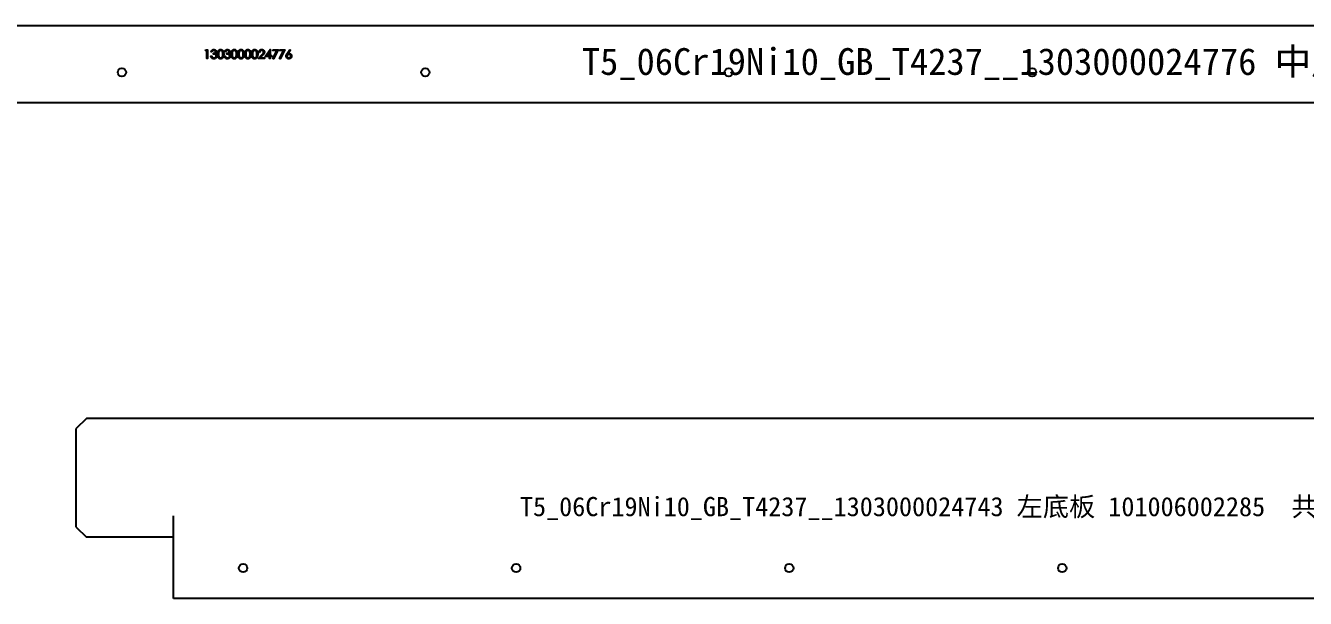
# Model space of a CAD drawing. Header units: millimetres. Extents: x -16 to 447564, y -223076 to 222851.
# Drawn here: x 13095 to 13601, y 949 to 1176 of the extents above; entities that cross this region are included whole.
import ezdxf

# ---------------------------------------------------------------- set-up
doc = ezdxf.new("R2010")
doc.units = ezdxf.units.MM

# ---------------------------------------------------------------- blocks, each defined once
blk = doc.blocks.new('1303000024776_中后底条_1010060')
at = {"layer": '1', "color": 6, "linetype": 'CONTINUOUS', "flags": 128}
for points in [[(-386.77, 5.68), (-386.13, 5.68), (-386.13, 5.68), (-386.13, 2.18), (-386.13, 2.18), (-386.44, 2.18), (-386.44, 2.18), (-386.44, 5.32), (-386.44, 5.32), (-386.98, 5.32), (-386.98, 5.32), (-386.77, 5.68)], [(-384.38, 4.87), (-384.69, 4.87), (-384.69, 4.87), (-384.66, 4.98), (-384.63, 5.08), (-384.59, 5.17), (-384.55, 5.25), (-384.5, 5.33), (-384.44, 5.41), (-384.38, 5.48), (-384.31, 5.54), (-384.24, 5.59), (-384.16, 5.64), (-384.09, 5.68), (-384, 5.71), (-383.92, 5.74), (-383.83, 5.75), (-383.74, 5.77), (-383.65, 5.77), (-383.65, 5.77), (-383.51, 5.76), (-383.38, 5.74), (-383.25, 5.7), (-383.13, 5.64), (-383.02, 5.58), (-382.92, 5.5), (-382.83, 5.41), (-382.76, 5.31), (-382.7, 5.2), (-382.66, 5.09), (-382.63, 4.98), (-382.63, 4.86), (-382.63, 4.86), (-382.63, 4.75), (-382.65, 4.65), (-382.68, 4.55), (-382.73, 4.45), (-382.79, 4.37), (-382.86, 4.28), (-382.94, 4.21), (-383.03, 4.14), (-383.03, 4.14), (-382.92, 4.08), (-382.82, 4.01), (-382.73, 3.93), (-382.65, 3.84), (-382.65, 3.84), (-382.61, 3.77), (-382.56, 3.7), (-382.53, 3.62), (-382.5, 3.55), (-382.48, 3.47), (-382.46, 3.39), (-382.45, 3.3), (-382.45, 3.22), (-382.45, 3.22), (-382.46, 3.07), (-382.49, 2.93), (-382.54, 2.79), (-382.61, 2.65), (-382.69, 2.53), (-382.79, 2.42), (-382.91, 2.32), (-383.04, 2.24), (-383.18, 2.17), (-383.33, 2.13), (-383.49, 2.1), (-383.66, 2.09), (-383.66, 2.09), (-383.77, 2.09), (-383.88, 2.11), (-383.98, 2.13), (-384.08, 2.16), (-384.17, 2.19), (-384.26, 2.24), (-384.34, 2.29), (-384.42, 2.35), (-384.5, 2.42), (-384.56, 2.5), (-384.62, 2.58), (-384.68, 2.68), (-384.72, 2.78), (-384.76, 2.88), (-384.8, 3), (-384.82, 3.12), (-384.82, 3.12), (-384.51, 3.12), (-384.51, 3.12), (-384.48, 3.04), (-384.46, 2.97), (-384.43, 2.9), (-384.39, 2.83), (-384.36, 2.78), (-384.32, 2.72), (-384.28, 2.68), (-384.24, 2.64), (-384.24, 2.64), (-384.18, 2.59), (-384.11, 2.56), (-384.05, 2.52), (-383.98, 2.5), (-383.9, 2.48), (-383.82, 2.46), (-383.74, 2.45), (-383.65, 2.45), (-383.65, 2.45), (-383.55, 2.45), (-383.46, 2.46), (-383.37, 2.48), (-383.29, 2.5), (-383.21, 2.54), (-383.14, 2.57), (-383.07, 2.62), (-383, 2.67), (-382.95, 2.73), (-382.9, 2.79), (-382.86, 2.85), (-382.82, 2.91), (-382.79, 2.98), (-382.78, 3.05), (-382.76, 3.12), (-382.76, 3.19), (-382.76, 3.19), (-382.77, 3.29), (-382.79, 3.38), (-382.83, 3.47), (-382.88, 3.56), (-382.95, 3.64), (-383.02, 3.71), (-383.11, 3.77), (-383.21, 3.82), (-383.26, 3.84), (-383.32, 3.86), (-383.39, 3.88), (-383.47, 3.89), (-383.55, 3.9), (-383.64, 3.92), (-383.73, 3.92), (-383.84, 3.93), (-383.84, 3.93), (-383.84, 4.29), (-383.84, 4.29), (-383.71, 4.29), (-383.58, 4.31), (-383.47, 4.34), (-383.35, 4.37), (-383.25, 4.42), (-383.17, 4.47), (-383.1, 4.52), (-383.04, 4.58), (-382.99, 4.65), (-382.96, 4.72), (-382.95, 4.79), (-382.94, 4.86), (-382.94, 4.86), (-382.94, 4.92), (-382.95, 4.97), (-382.97, 5.02), (-382.99, 5.07), (-383.02, 5.12), (-383.05, 5.16), (-383.09, 5.21), (-383.14, 5.25), (-383.19, 5.29), (-383.25, 5.32), (-383.3, 5.35), (-383.37, 5.37), (-383.43, 5.39), (-383.5, 5.4), (-383.57, 5.41), (-383.64, 5.41), (-383.64, 5.41), (-383.76, 5.4), (-383.87, 5.38), (-383.98, 5.34), (-384.07, 5.29), (-384.12, 5.25), (-384.16, 5.22), (-384.2, 5.17), (-384.24, 5.12), (-384.27, 5.07), (-384.31, 5.01), (-384.34, 4.94), (-384.38, 4.87)], [(-382.13, 3.93), (-382.13, 4.1), (-382.12, 4.26), (-382.11, 4.4), (-382.09, 4.54), (-382.07, 4.67), (-382.05, 4.79), (-382.02, 4.9), (-381.98, 5), (-381.95, 5.09), (-381.9, 5.18), (-381.86, 5.26), (-381.81, 5.33), (-381.75, 5.4), (-381.69, 5.47), (-381.63, 5.52), (-381.57, 5.57), (-381.5, 5.62), (-381.43, 5.66), (-381.35, 5.69), (-381.28, 5.72), (-381.2, 5.74), (-381.12, 5.76), (-381.04, 5.77), (-380.96, 5.77), (-380.96, 5.77), (-380.88, 5.77), (-380.8, 5.76), (-380.72, 5.74), (-380.64, 5.72), (-380.56, 5.69), (-380.49, 5.66), (-380.42, 5.62), (-380.35, 5.57), (-380.28, 5.52), (-380.22, 5.46), (-380.16, 5.4), (-380.1, 5.33), (-380.05, 5.25), (-380, 5.17), (-379.96, 5.08), (-379.91, 4.98), (-379.88, 4.88), (-379.84, 4.77), (-379.82, 4.65), (-379.79, 4.52), (-379.78, 4.39), (-379.76, 4.24), (-379.76, 4.09), (-379.75, 3.93), (-379.75, 3.93), (-379.76, 3.77), (-379.76, 3.62), (-379.78, 3.47), (-379.79, 3.34), (-379.82, 3.21), (-379.84, 3.09), (-379.87, 2.98), (-379.91, 2.88), (-379.95, 2.78), (-380, 2.7), (-380.05, 2.61), (-380.1, 2.54), (-380.15, 2.46), (-380.21, 2.4), (-380.28, 2.34), (-380.35, 2.29), (-380.42, 2.24), (-380.49, 2.2), (-380.56, 2.17), (-380.64, 2.14), (-380.72, 2.12), (-380.8, 2.1), (-380.88, 2.09), (-380.96, 2.09), (-380.96, 2.09), (-381.04, 2.09), (-381.12, 2.1), (-381.2, 2.12), (-381.28, 2.14), (-381.35, 2.17), (-381.43, 2.2), (-381.5, 2.24), (-381.56, 2.28), (-381.63, 2.33), (-381.69, 2.39), (-381.75, 2.45), (-381.8, 2.52), (-381.85, 2.6), (-381.9, 2.68), (-381.94, 2.77), (-381.98, 2.86), (-382.02, 2.96), (-382.05, 3.07), (-382.07, 3.19), (-382.09, 3.32), (-382.11, 3.46), (-382.12, 3.6), (-382.13, 3.76), (-382.13, 3.93)], [(-381.82, 3.93), (-381.82, 3.79), (-381.81, 3.66), (-381.8, 3.53), (-381.79, 3.42), (-381.78, 3.32), (-381.76, 3.22), (-381.74, 3.13), (-381.71, 3.05), (-381.68, 2.98), (-381.65, 2.91), (-381.62, 2.85), (-381.58, 2.79), (-381.54, 2.74), (-381.49, 2.69), (-381.44, 2.64), (-381.39, 2.6), (-381.29, 2.54), (-381.18, 2.49), (-381.07, 2.46), (-380.95, 2.45), (-380.95, 2.45), (-380.84, 2.46), (-380.72, 2.49), (-380.62, 2.53), (-380.51, 2.6), (-380.46, 2.64), (-380.41, 2.68), (-380.37, 2.73), (-380.33, 2.79), (-380.29, 2.85), (-380.26, 2.91), (-380.23, 2.98), (-380.2, 3.05), (-380.2, 3.05), (-380.17, 3.14), (-380.14, 3.24), (-380.12, 3.35), (-380.1, 3.45), (-380.09, 3.56), (-380.08, 3.68), (-380.07, 3.8), (-380.07, 3.93), (-380.07, 3.93), (-380.07, 4.06), (-380.07, 4.18), (-380.08, 4.29), (-380.1, 4.4), (-380.11, 4.5), (-380.13, 4.6), (-380.16, 4.69), (-380.19, 4.78), (-380.22, 4.86), (-380.25, 4.93), (-380.29, 5), (-380.33, 5.06), (-380.37, 5.12), (-380.41, 5.17), (-380.46, 5.22), (-380.51, 5.26), (-380.62, 5.32), (-380.73, 5.37), (-380.84, 5.4), (-380.95, 5.41), (-380.95, 5.41), (-381.07, 5.4), (-381.18, 5.37), (-381.29, 5.32), (-381.39, 5.26), (-381.44, 5.22), (-381.49, 5.17), (-381.54, 5.12), (-381.58, 5.07), (-381.61, 5.01), (-381.65, 4.95), (-381.68, 4.88), (-381.71, 4.81), (-381.74, 4.73), (-381.76, 4.64), (-381.78, 4.55), (-381.79, 4.44), (-381.8, 4.33), (-381.81, 4.2), (-381.82, 4.07), (-381.82, 3.93)], [(-378.99, 4.87), (-379.3, 4.87), (-379.3, 4.87), (-379.28, 4.98), (-379.24, 5.08), (-379.21, 5.17), (-379.16, 5.25), (-379.11, 5.33), (-379.05, 5.41), (-378.99, 5.48), (-378.93, 5.54), (-378.85, 5.59), (-378.78, 5.64), (-378.7, 5.68), (-378.62, 5.71), (-378.54, 5.74), (-378.45, 5.75), (-378.36, 5.77), (-378.26, 5.77), (-378.26, 5.77), (-378.13, 5.76), (-377.99, 5.74), (-377.87, 5.7), (-377.74, 5.64), (-377.63, 5.58), (-377.53, 5.5), (-377.45, 5.41), (-377.37, 5.31), (-377.32, 5.2), (-377.27, 5.09), (-377.25, 4.98), (-377.24, 4.86), (-377.24, 4.86), (-377.25, 4.75), (-377.27, 4.65), (-377.3, 4.55), (-377.34, 4.45), (-377.4, 4.37), (-377.47, 4.28), (-377.55, 4.21), (-377.65, 4.14), (-377.65, 4.14), (-377.54, 4.08), (-377.44, 4.01), (-377.35, 3.93), (-377.27, 3.84), (-377.27, 3.84), (-377.22, 3.77), (-377.18, 3.7), (-377.14, 3.62), (-377.11, 3.55), (-377.09, 3.47), (-377.07, 3.39), (-377.06, 3.3), (-377.06, 3.22), (-377.06, 3.22), (-377.07, 3.07), (-377.1, 2.93), (-377.15, 2.79), (-377.22, 2.65), (-377.31, 2.53), (-377.41, 2.42), (-377.53, 2.32), (-377.66, 2.24), (-377.8, 2.17), (-377.95, 2.13), (-378.11, 2.1), (-378.27, 2.09), (-378.27, 2.09), (-378.38, 2.09), (-378.49, 2.11), (-378.6, 2.13), (-378.69, 2.16), (-378.79, 2.19), (-378.88, 2.24), (-378.96, 2.29), (-379.04, 2.35), (-379.11, 2.42), (-379.18, 2.5), (-379.24, 2.58), (-379.29, 2.68), (-379.34, 2.78), (-379.38, 2.88), (-379.41, 3), (-379.44, 3.12), (-379.44, 3.12), (-379.13, 3.12), (-379.13, 3.12), (-379.1, 3.04), (-379.07, 2.97), (-379.04, 2.9), (-379.01, 2.83), (-378.97, 2.78), (-378.94, 2.72), (-378.89, 2.68), (-378.85, 2.64), (-378.85, 2.64), (-378.79, 2.59), (-378.73, 2.56), (-378.66, 2.52), (-378.59, 2.5), (-378.52, 2.48), (-378.44, 2.46), (-378.35, 2.45), (-378.27, 2.45), (-378.27, 2.45), (-378.17, 2.45), (-378.08, 2.46), (-377.99, 2.48), (-377.9, 2.5), (-377.83, 2.54), (-377.75, 2.57), (-377.68, 2.62), (-377.62, 2.67), (-377.56, 2.73), (-377.51, 2.79), (-377.47, 2.85), (-377.44, 2.91), (-377.41, 2.98), (-377.39, 3.05), (-377.38, 3.12), (-377.38, 3.19), (-377.38, 3.19), (-377.38, 3.29), (-377.41, 3.38), (-377.44, 3.47), (-377.5, 3.56), (-377.56, 3.64), (-377.64, 3.71), (-377.73, 3.77), (-377.82, 3.82), (-377.88, 3.84), (-377.94, 3.86), (-378.01, 3.88), (-378.08, 3.89), (-378.16, 3.9), (-378.25, 3.92), (-378.35, 3.92), (-378.45, 3.93), (-378.45, 3.93), (-378.45, 4.29), (-378.45, 4.29), (-378.32, 4.29), (-378.2, 4.31), (-378.08, 4.34), (-377.97, 4.37), (-377.87, 4.42), (-377.78, 4.47), (-377.71, 4.52), (-377.65, 4.58), (-377.61, 4.65), (-377.58, 4.72), (-377.56, 4.79), (-377.55, 4.86), (-377.55, 4.86), (-377.56, 4.92), (-377.57, 4.97), (-377.58, 5.02), (-377.6, 5.07), (-377.63, 5.12), (-377.67, 5.16), (-377.71, 5.21), (-377.75, 5.25), (-377.81, 5.29), (-377.86, 5.32), (-377.92, 5.35), (-377.98, 5.37), (-378.05, 5.39), (-378.11, 5.4), (-378.18, 5.41), (-378.26, 5.41), (-378.26, 5.41), (-378.38, 5.4), (-378.49, 5.38), (-378.59, 5.34), (-378.69, 5.29), (-378.73, 5.25), (-378.77, 5.22), (-378.81, 5.17), (-378.85, 5.12), (-378.89, 5.07), (-378.92, 5.01), (-378.96, 4.94), (-378.99, 4.87)], [(-376.75, 3.93), (-376.75, 4.1), (-376.74, 4.26), (-376.73, 4.4), (-376.71, 4.54), (-376.69, 4.67), (-376.66, 4.79), (-376.63, 4.9), (-376.6, 5), (-376.56, 5.09), (-376.52, 5.18), (-376.47, 5.26), (-376.42, 5.33), (-376.37, 5.4), (-376.31, 5.47), (-376.25, 5.52), (-376.18, 5.57), (-376.11, 5.62), (-376.04, 5.66), (-375.97, 5.69), (-375.89, 5.72), (-375.82, 5.74), (-375.74, 5.76), (-375.66, 5.77), (-375.58, 5.77), (-375.58, 5.77), (-375.49, 5.77), (-375.41, 5.76), (-375.33, 5.74), (-375.25, 5.72), (-375.18, 5.69), (-375.11, 5.66), (-375.03, 5.62), (-374.96, 5.57), (-374.9, 5.52), (-374.83, 5.46), (-374.77, 5.4), (-374.72, 5.33), (-374.66, 5.25), (-374.62, 5.17), (-374.57, 5.08), (-374.53, 4.98), (-374.49, 4.88), (-374.46, 4.77), (-374.43, 4.65), (-374.41, 4.52), (-374.39, 4.39), (-374.38, 4.24), (-374.37, 4.09), (-374.37, 3.93), (-374.37, 3.93), (-374.37, 3.77), (-374.38, 3.62), (-374.39, 3.47), (-374.41, 3.34), (-374.43, 3.21), (-374.46, 3.09), (-374.49, 2.98), (-374.53, 2.88), (-374.57, 2.78), (-374.61, 2.7), (-374.66, 2.61), (-374.71, 2.54), (-374.77, 2.46), (-374.83, 2.4), (-374.89, 2.34), (-374.96, 2.29), (-375.03, 2.24), (-375.1, 2.2), (-375.18, 2.17), (-375.25, 2.14), (-375.33, 2.12), (-375.41, 2.1), (-375.49, 2.09), (-375.58, 2.09), (-375.58, 2.09), (-375.66, 2.09), (-375.74, 2.1), (-375.82, 2.12), (-375.89, 2.14), (-375.97, 2.17), (-376.04, 2.2), (-376.11, 2.24), (-376.18, 2.28), (-376.24, 2.33), (-376.31, 2.39), (-376.36, 2.45), (-376.42, 2.52), (-376.47, 2.6), (-376.51, 2.68), (-376.56, 2.77), (-376.6, 2.86), (-376.63, 2.96), (-376.66, 3.07), (-376.69, 3.19), (-376.71, 3.32), (-376.73, 3.46), (-376.74, 3.6), (-376.75, 3.76), (-376.75, 3.93)], [(-376.43, 3.93), (-376.43, 3.79), (-376.43, 3.66), (-376.42, 3.53), (-376.41, 3.42), (-376.39, 3.32), (-376.37, 3.22), (-376.35, 3.13), (-376.33, 3.05), (-376.3, 2.98), (-376.27, 2.91), (-376.23, 2.85), (-376.19, 2.79), (-376.15, 2.74), (-376.11, 2.69), (-376.06, 2.64), (-376.01, 2.6), (-375.9, 2.54), (-375.79, 2.49), (-375.68, 2.46), (-375.57, 2.45), (-375.57, 2.45), (-375.45, 2.46), (-375.34, 2.49), (-375.23, 2.53), (-375.13, 2.6), (-375.08, 2.64), (-375.03, 2.68), (-374.99, 2.73), (-374.95, 2.79), (-374.91, 2.85), (-374.87, 2.91), (-374.84, 2.98), (-374.82, 3.05), (-374.82, 3.05), (-374.78, 3.14), (-374.76, 3.24), (-374.74, 3.35), (-374.72, 3.45), (-374.7, 3.56), (-374.69, 3.68), (-374.69, 3.8), (-374.68, 3.93), (-374.68, 3.93), (-374.69, 4.06), (-374.69, 4.18), (-374.7, 4.29), (-374.71, 4.4), (-374.73, 4.5), (-374.75, 4.6), (-374.77, 4.69), (-374.8, 4.78), (-374.83, 4.86), (-374.87, 4.93), (-374.9, 5), (-374.94, 5.06), (-374.98, 5.12), (-375.03, 5.17), (-375.08, 5.22), (-375.13, 5.26), (-375.23, 5.32), (-375.34, 5.37), (-375.45, 5.4), (-375.57, 5.41), (-375.57, 5.41), (-375.68, 5.4), (-375.8, 5.37), (-375.9, 5.32), (-376.01, 5.26), (-376.06, 5.22), (-376.11, 5.17), (-376.15, 5.12), (-376.19, 5.07), (-376.23, 5.01), (-376.26, 4.95), (-376.3, 4.88), (-376.33, 4.81), (-376.35, 4.73), (-376.37, 4.64), (-376.39, 4.55), (-376.41, 4.44), (-376.42, 4.33), (-376.43, 4.2), (-376.43, 4.07), (-376.43, 3.93)], [(-374.05, 3.93), (-374.05, 4.1), (-374.05, 4.26), (-374.03, 4.4), (-374.02, 4.54), (-374, 4.67), (-373.97, 4.79), (-373.94, 4.9), (-373.91, 5), (-373.87, 5.09), (-373.83, 5.18), (-373.78, 5.26), (-373.73, 5.33), (-373.67, 5.4), (-373.62, 5.47), (-373.56, 5.52), (-373.49, 5.57), (-373.42, 5.62), (-373.35, 5.66), (-373.28, 5.69), (-373.2, 5.72), (-373.13, 5.74), (-373.05, 5.76), (-372.97, 5.77), (-372.88, 5.77), (-372.88, 5.77), (-372.8, 5.77), (-372.72, 5.76), (-372.64, 5.74), (-372.56, 5.72), (-372.49, 5.69), (-372.41, 5.66), (-372.34, 5.62), (-372.27, 5.57), (-372.2, 5.52), (-372.14, 5.46), (-372.08, 5.4), (-372.03, 5.33), (-371.97, 5.25), (-371.92, 5.17), (-371.88, 5.08), (-371.84, 4.98), (-371.8, 4.88), (-371.77, 4.77), (-371.74, 4.65), (-371.72, 4.52), (-371.7, 4.39), (-371.69, 4.24), (-371.68, 4.09), (-371.68, 3.93), (-371.68, 3.93), (-371.68, 3.77), (-371.69, 3.62), (-371.7, 3.47), (-371.72, 3.34), (-371.74, 3.21), (-371.77, 3.09), (-371.8, 2.98), (-371.83, 2.88), (-371.88, 2.78), (-371.92, 2.7), (-371.97, 2.61), (-372.02, 2.54), (-372.08, 2.46), (-372.14, 2.4), (-372.2, 2.34), (-372.27, 2.29), (-372.34, 2.24), (-372.41, 2.2), (-372.49, 2.17), (-372.56, 2.14), (-372.64, 2.12), (-372.72, 2.1), (-372.8, 2.09), (-372.88, 2.09), (-372.88, 2.09), (-372.97, 2.09), (-373.05, 2.1), (-373.13, 2.12), (-373.2, 2.14), (-373.28, 2.17), (-373.35, 2.2), (-373.42, 2.24), (-373.49, 2.28), (-373.55, 2.33), (-373.61, 2.39), (-373.67, 2.45), (-373.72, 2.52), (-373.78, 2.6), (-373.82, 2.68), (-373.87, 2.77), (-373.9, 2.86), (-373.94, 2.96), (-373.97, 3.07), (-374, 3.19), (-374.02, 3.32), (-374.03, 3.46), (-374.05, 3.6), (-374.05, 3.76), (-374.05, 3.93)], [(-373.74, 3.93), (-373.74, 3.79), (-373.73, 3.66), (-373.73, 3.53), (-373.71, 3.42), (-373.7, 3.32), (-373.68, 3.22), (-373.66, 3.13), (-373.63, 3.05), (-373.6, 2.98), (-373.57, 2.91), (-373.54, 2.85), (-373.5, 2.79), (-373.46, 2.74), (-373.42, 2.69), (-373.37, 2.64), (-373.32, 2.6), (-373.21, 2.54), (-373.1, 2.49), (-372.99, 2.46), (-372.87, 2.45), (-372.87, 2.45), (-372.76, 2.46), (-372.65, 2.49), (-372.54, 2.53), (-372.43, 2.6), (-372.38, 2.64), (-372.34, 2.68), (-372.29, 2.73), (-372.25, 2.79), (-372.22, 2.85), (-372.18, 2.91), (-372.15, 2.98), (-372.12, 3.05), (-372.12, 3.05), (-372.09, 3.14), (-372.07, 3.24), (-372.04, 3.35), (-372.02, 3.45), (-372.01, 3.56), (-372, 3.68), (-371.99, 3.8), (-371.99, 3.93), (-371.99, 3.93), (-371.99, 4.06), (-372, 4.18), (-372.01, 4.29), (-372.02, 4.4), (-372.04, 4.5), (-372.06, 4.6), (-372.08, 4.69), (-372.11, 4.78), (-372.14, 4.86), (-372.17, 4.93), (-372.21, 5), (-372.25, 5.06), (-372.29, 5.12), (-372.34, 5.17), (-372.38, 5.22), (-372.43, 5.26), (-372.54, 5.32), (-372.65, 5.37), (-372.76, 5.4), (-372.87, 5.41), (-372.87, 5.41), (-372.99, 5.4), (-373.1, 5.37), (-373.21, 5.32), (-373.32, 5.26), (-373.37, 5.22), (-373.41, 5.17), (-373.46, 5.12), (-373.5, 5.07), (-373.54, 5.01), (-373.57, 4.95), (-373.6, 4.88), (-373.63, 4.81), (-373.66, 4.73), (-373.68, 4.64), (-373.7, 4.55), (-373.71, 4.44), (-373.73, 4.33), (-373.73, 4.2), (-373.74, 4.07), (-373.74, 3.93)], [(-371.36, 3.93), (-371.36, 4.1), (-371.35, 4.26), (-371.34, 4.4), (-371.33, 4.54), (-371.31, 4.67), (-371.28, 4.79), (-371.25, 4.9), (-371.21, 5), (-371.18, 5.09), (-371.13, 5.18), (-371.09, 5.26), (-371.04, 5.33), (-370.98, 5.4), (-370.92, 5.47), (-370.86, 5.52), (-370.8, 5.57), (-370.73, 5.62), (-370.66, 5.66), (-370.59, 5.69), (-370.51, 5.72), (-370.43, 5.74), (-370.36, 5.76), (-370.28, 5.77), (-370.19, 5.77), (-370.19, 5.77), (-370.11, 5.77), (-370.03, 5.76), (-369.95, 5.74), (-369.87, 5.72), (-369.79, 5.69), (-369.72, 5.66), (-369.65, 5.62), (-369.58, 5.57), (-369.51, 5.52), (-369.45, 5.46), (-369.39, 5.4), (-369.33, 5.33), (-369.28, 5.25), (-369.23, 5.17), (-369.19, 5.08), (-369.14, 4.98), (-369.11, 4.88), (-369.07, 4.77), (-369.05, 4.65), (-369.02, 4.52), (-369.01, 4.39), (-368.99, 4.24), (-368.99, 4.09), (-368.98, 3.93), (-368.98, 3.93), (-368.99, 3.77), (-368.99, 3.62), (-369.01, 3.47), (-369.02, 3.34), (-369.05, 3.21), (-369.07, 3.09), (-369.11, 2.98), (-369.14, 2.88), (-369.18, 2.78), (-369.23, 2.7), (-369.28, 2.61), (-369.33, 2.54), (-369.39, 2.46), (-369.45, 2.4), (-369.51, 2.34), (-369.58, 2.29), (-369.65, 2.24), (-369.72, 2.2), (-369.79, 2.17), (-369.87, 2.14), (-369.95, 2.12), (-370.03, 2.1), (-370.11, 2.09), (-370.19, 2.09), (-370.19, 2.09), (-370.28, 2.09), (-370.36, 2.1), (-370.43, 2.12), (-370.51, 2.14), (-370.58, 2.17), (-370.66, 2.2), (-370.73, 2.24), (-370.79, 2.28), (-370.86, 2.33), (-370.92, 2.39), (-370.98, 2.45), (-371.03, 2.52), (-371.08, 2.6), (-371.13, 2.68), (-371.17, 2.77), (-371.21, 2.86), (-371.25, 2.96), (-371.28, 3.07), (-371.3, 3.19), (-371.32, 3.32), (-371.34, 3.46), (-371.35, 3.6), (-371.36, 3.76), (-371.36, 3.93)], [(-371.05, 3.93), (-371.05, 3.79), (-371.04, 3.66), (-371.03, 3.53), (-371.02, 3.42), (-371.01, 3.32), (-370.99, 3.22), (-370.97, 3.13), (-370.94, 3.05), (-370.91, 2.98), (-370.88, 2.91), (-370.85, 2.85), (-370.81, 2.79), (-370.77, 2.74), (-370.72, 2.69), (-370.68, 2.64), (-370.63, 2.6), (-370.52, 2.54), (-370.41, 2.49), (-370.3, 2.46), (-370.18, 2.45), (-370.18, 2.45), (-370.07, 2.46), (-369.95, 2.49), (-369.85, 2.53), (-369.74, 2.6), (-369.69, 2.64), (-369.65, 2.68), (-369.6, 2.73), (-369.56, 2.79), (-369.52, 2.85), (-369.49, 2.91), (-369.46, 2.98), (-369.43, 3.05), (-369.43, 3.05), (-369.4, 3.14), (-369.37, 3.24), (-369.35, 3.35), (-369.33, 3.45), (-369.32, 3.56), (-369.31, 3.68), (-369.3, 3.8), (-369.3, 3.93), (-369.3, 3.93), (-369.3, 4.06), (-369.31, 4.18), (-369.32, 4.29), (-369.33, 4.4), (-369.34, 4.5), (-369.36, 4.6), (-369.39, 4.69), (-369.42, 4.78), (-369.45, 4.86), (-369.48, 4.93), (-369.52, 5), (-369.56, 5.06), (-369.6, 5.12), (-369.64, 5.17), (-369.69, 5.22), (-369.74, 5.26), (-369.85, 5.32), (-369.96, 5.37), (-370.07, 5.4), (-370.18, 5.41), (-370.18, 5.41), (-370.3, 5.4), (-370.41, 5.37), (-370.52, 5.32), (-370.63, 5.26), (-370.68, 5.22), (-370.72, 5.17), (-370.77, 5.12), (-370.81, 5.07), (-370.85, 5.01), (-370.88, 4.95), (-370.91, 4.88), (-370.94, 4.81), (-370.97, 4.73), (-370.99, 4.64), (-371.01, 4.55), (-371.02, 4.44), (-371.03, 4.33), (-371.04, 4.2), (-371.05, 4.07), (-371.05, 3.93)], [(-368.67, 3.93), (-368.67, 4.1), (-368.66, 4.26), (-368.65, 4.4), (-368.63, 4.54), (-368.61, 4.67), (-368.59, 4.79), (-368.56, 4.9), (-368.52, 5), (-368.48, 5.09), (-368.44, 5.18), (-368.39, 5.26), (-368.34, 5.33), (-368.29, 5.4), (-368.23, 5.47), (-368.17, 5.52), (-368.1, 5.57), (-368.04, 5.62), (-367.96, 5.66), (-367.89, 5.69), (-367.82, 5.72), (-367.74, 5.74), (-367.66, 5.76), (-367.58, 5.77), (-367.5, 5.77), (-367.5, 5.77), (-367.42, 5.77), (-367.33, 5.76), (-367.26, 5.74), (-367.18, 5.72), (-367.1, 5.69), (-367.03, 5.66), (-366.96, 5.62), (-366.89, 5.57), (-366.82, 5.52), (-366.76, 5.46), (-366.7, 5.4), (-366.64, 5.33), (-366.59, 5.25), (-366.54, 5.17), (-366.49, 5.08), (-366.45, 4.98), (-366.41, 4.88), (-366.38, 4.77), (-366.35, 4.65), (-366.33, 4.52), (-366.31, 4.39), (-366.3, 4.24), (-366.29, 4.09), (-366.29, 3.93), (-366.29, 3.93), (-366.29, 3.77), (-366.3, 3.62), (-366.31, 3.47), (-366.33, 3.34), (-366.35, 3.21), (-366.38, 3.09), (-366.41, 2.98), (-366.45, 2.88), (-366.49, 2.78), (-366.54, 2.7), (-366.58, 2.61), (-366.64, 2.54), (-366.69, 2.46), (-366.75, 2.4), (-366.82, 2.34), (-366.88, 2.29), (-366.95, 2.24), (-367.03, 2.2), (-367.1, 2.17), (-367.18, 2.14), (-367.25, 2.12), (-367.33, 2.1), (-367.42, 2.09), (-367.5, 2.09), (-367.5, 2.09), (-367.58, 2.09), (-367.66, 2.1), (-367.74, 2.12), (-367.82, 2.14), (-367.89, 2.17), (-367.96, 2.2), (-368.03, 2.24), (-368.1, 2.28), (-368.17, 2.33), (-368.23, 2.39), (-368.29, 2.45), (-368.34, 2.52), (-368.39, 2.6), (-368.44, 2.68), (-368.48, 2.77), (-368.52, 2.86), (-368.56, 2.96), (-368.59, 3.07), (-368.61, 3.19), (-368.63, 3.32), (-368.65, 3.46), (-368.66, 3.6), (-368.67, 3.76), (-368.67, 3.93)], [(-368.36, 3.93), (-368.35, 3.79), (-368.35, 3.66), (-368.34, 3.53), (-368.33, 3.42), (-368.31, 3.32), (-368.3, 3.22), (-368.27, 3.13), (-368.25, 3.05), (-368.22, 2.98), (-368.19, 2.91), (-368.15, 2.85), (-368.12, 2.79), (-368.08, 2.74), (-368.03, 2.69), (-367.98, 2.64), (-367.93, 2.6), (-367.83, 2.54), (-367.72, 2.49), (-367.6, 2.46), (-367.49, 2.45), (-367.49, 2.45), (-367.37, 2.46), (-367.26, 2.49), (-367.15, 2.53), (-367.05, 2.6), (-367, 2.64), (-366.95, 2.68), (-366.91, 2.73), (-366.87, 2.79), (-366.83, 2.85), (-366.8, 2.91), (-366.77, 2.98), (-366.74, 3.05), (-366.74, 3.05), (-366.71, 3.14), (-366.68, 3.24), (-366.66, 3.35), (-366.64, 3.45), (-366.63, 3.56), (-366.61, 3.68), (-366.61, 3.8), (-366.61, 3.93), (-366.61, 3.93), (-366.61, 4.06), (-366.61, 4.18), (-366.62, 4.29), (-366.64, 4.4), (-366.65, 4.5), (-366.67, 4.6), (-366.7, 4.69), (-366.72, 4.78), (-366.75, 4.86), (-366.79, 4.93), (-366.82, 5), (-366.86, 5.06), (-366.91, 5.12), (-366.95, 5.17), (-367, 5.22), (-367.05, 5.26), (-367.16, 5.32), (-367.26, 5.37), (-367.38, 5.4), (-367.49, 5.41), (-367.49, 5.41), (-367.61, 5.4), (-367.72, 5.37), (-367.83, 5.32), (-367.93, 5.26), (-367.98, 5.22), (-368.03, 5.17), (-368.07, 5.12), (-368.12, 5.07), (-368.15, 5.01), (-368.19, 4.95), (-368.22, 4.88), (-368.25, 4.81), (-368.27, 4.73), (-368.3, 4.64), (-368.31, 4.55), (-368.33, 4.44), (-368.34, 4.33), (-368.35, 4.2), (-368.35, 4.07), (-368.36, 3.93)], [(-365.53, 4.6), (-365.84, 4.6), (-365.84, 4.6), (-365.83, 4.73), (-365.82, 4.85), (-365.79, 4.96), (-365.75, 5.07), (-365.7, 5.17), (-365.65, 5.27), (-365.58, 5.36), (-365.5, 5.44), (-365.42, 5.52), (-365.33, 5.59), (-365.24, 5.64), (-365.14, 5.69), (-365.04, 5.72), (-364.93, 5.75), (-364.82, 5.76), (-364.7, 5.77), (-364.7, 5.77), (-364.59, 5.76), (-364.48, 5.75), (-364.37, 5.73), (-364.27, 5.69), (-364.18, 5.65), (-364.09, 5.6), (-364.01, 5.53), (-363.94, 5.46), (-363.87, 5.38), (-363.81, 5.3), (-363.76, 5.21), (-363.72, 5.12), (-363.69, 5.03), (-363.66, 4.93), (-363.65, 4.83), (-363.64, 4.73), (-363.64, 4.73), (-363.65, 4.58), (-363.68, 4.44), (-363.73, 4.31), (-363.79, 4.17), (-363.83, 4.11), (-363.88, 4.03), (-363.94, 3.95), (-364, 3.87), (-364.08, 3.78), (-364.16, 3.68), (-364.25, 3.58), (-364.35, 3.47), (-364.35, 3.47), (-365.23, 2.54), (-365.23, 2.54), (-363.6, 2.54), (-363.6, 2.54), (-363.6, 2.18), (-363.6, 2.18), (-365.98, 2.18), (-365.98, 2.18), (-364.62, 3.63), (-364.62, 3.63), (-364.52, 3.73), (-364.43, 3.83), (-364.35, 3.92), (-364.28, 4), (-364.22, 4.08), (-364.16, 4.15), (-364.12, 4.21), (-364.08, 4.26), (-364.03, 4.37), (-363.99, 4.48), (-363.97, 4.59), (-363.96, 4.7), (-363.96, 4.7), (-363.96, 4.77), (-363.97, 4.84), (-363.99, 4.91), (-364.01, 4.97), (-364.05, 5.03), (-364.08, 5.09), (-364.13, 5.15), (-364.18, 5.2), (-364.24, 5.25), (-364.3, 5.29), (-364.36, 5.33), (-364.42, 5.36), (-364.49, 5.38), (-364.56, 5.4), (-364.64, 5.41), (-364.72, 5.41), (-364.72, 5.41), (-364.8, 5.41), (-364.88, 5.4), (-364.95, 5.38), (-365.03, 5.36), (-365.09, 5.33), (-365.16, 5.29), (-365.22, 5.25), (-365.28, 5.2), (-365.33, 5.14), (-365.38, 5.08), (-365.42, 5.02), (-365.45, 4.94), (-365.48, 4.87), (-365.5, 4.78), (-365.52, 4.7), (-365.53, 4.6)], [(-361.38, 5.77), (-361.31, 5.77), (-361.31, 5.77), (-361.31, 3.35), (-361.31, 3.35), (-360.91, 3.35), (-360.91, 3.35), (-360.91, 2.99), (-360.91, 2.99), (-361.31, 2.99), (-361.31, 2.99), (-361.31, 2.18), (-361.31, 2.18), (-361.63, 2.18), (-361.63, 2.18), (-361.63, 2.99), (-361.63, 2.99), (-363.29, 2.99), (-363.29, 2.99), (-361.38, 5.77)], [(-360.37, 5.68), (-358.22, 5.68), (-358.22, 5.68), (-360.05, 2.09), (-360.05, 2.09), (-360.33, 2.24), (-360.33, 2.24), (-358.75, 5.32), (-358.75, 5.32), (-360.37, 5.32), (-360.37, 5.32), (-360.37, 5.68)], [(-357.68, 5.68), (-355.52, 5.68), (-355.52, 5.68), (-357.36, 2.09), (-357.36, 2.09), (-357.63, 2.24), (-357.63, 2.24), (-356.05, 5.32), (-356.05, 5.32), (-357.68, 5.32), (-357.68, 5.32), (-357.68, 5.68)], [(-353.59, 5.77), (-353.35, 5.58), (-353.35, 5.58), (-354.28, 4.17), (-354.28, 4.17), (-354.09, 4.19), (-353.91, 4.2), (-353.91, 4.2), (-353.81, 4.19), (-353.7, 4.18), (-353.61, 4.16), (-353.51, 4.12), (-353.42, 4.08), (-353.34, 4.03), (-353.26, 3.97), (-353.18, 3.9), (-353.11, 3.82), (-353.05, 3.74), (-352.99, 3.66), (-352.95, 3.57), (-352.92, 3.47), (-352.89, 3.37), (-352.88, 3.27), (-352.88, 3.16), (-352.88, 3.16), (-352.88, 3.02), (-352.91, 2.88), (-352.95, 2.74), (-353.02, 2.62), (-353.09, 2.5), (-353.19, 2.4), (-353.29, 2.31), (-353.41, 2.23), (-353.55, 2.17), (-353.68, 2.13), (-353.82, 2.1), (-353.97, 2.09), (-353.97, 2.09), (-354.11, 2.1), (-354.25, 2.12), (-354.38, 2.17), (-354.5, 2.23), (-354.62, 2.3), (-354.72, 2.4), (-354.81, 2.5), (-354.89, 2.62), (-354.95, 2.75), (-354.99, 2.88), (-355.02, 3.01), (-355.03, 3.16), (-355.03, 3.16), (-355.02, 3.26), (-355.01, 3.38), (-354.98, 3.49), (-354.94, 3.61), (-354.92, 3.67), (-354.89, 3.73), (-354.86, 3.8), (-354.82, 3.86), (-354.78, 3.94), (-354.74, 4.01), (-354.69, 4.09), (-354.64, 4.17), (-354.64, 4.17), (-353.59, 5.77)], [(-361.63, 3.35), (-361.63, 4.87), (-361.63, 4.87), (-362.67, 3.35), (-362.67, 3.35), (-361.63, 3.35)], [(-353.98, 3.84), (-354.06, 3.84), (-354.14, 3.83), (-354.21, 3.81), (-354.28, 3.79), (-354.34, 3.76), (-354.4, 3.73), (-354.46, 3.68), (-354.51, 3.64), (-354.56, 3.58), (-354.6, 3.53), (-354.64, 3.47), (-354.66, 3.41), (-354.69, 3.35), (-354.7, 3.28), (-354.71, 3.21), (-354.72, 3.14), (-354.72, 3.14), (-354.71, 3.07), (-354.7, 3.01), (-354.68, 2.94), (-354.66, 2.88), (-354.63, 2.82), (-354.59, 2.76), (-354.54, 2.7), (-354.49, 2.65), (-354.43, 2.6), (-354.37, 2.56), (-354.31, 2.53), (-354.25, 2.5), (-354.18, 2.48), (-354.1, 2.46), (-354.03, 2.45), (-353.95, 2.45), (-353.95, 2.45), (-353.87, 2.45), (-353.8, 2.46), (-353.73, 2.48), (-353.66, 2.5), (-353.59, 2.53), (-353.53, 2.56), (-353.47, 2.6), (-353.41, 2.65), (-353.36, 2.7), (-353.32, 2.76), (-353.28, 2.82), (-353.25, 2.88), (-353.22, 2.94), (-353.2, 3.01), (-353.19, 3.07), (-353.19, 3.14), (-353.19, 3.14), (-353.19, 3.21), (-353.2, 3.28), (-353.22, 3.35), (-353.25, 3.41), (-353.28, 3.47), (-353.32, 3.53), (-353.37, 3.58), (-353.42, 3.64), (-353.48, 3.68), (-353.54, 3.73), (-353.61, 3.76), (-353.68, 3.79), (-353.75, 3.81), (-353.82, 3.83), (-353.9, 3.84), (-353.98, 3.84)]]:
    blk.add_lwpolyline(points, dxfattribs=at)
at = {"layer": 'SLD-0', "linetype": 'CONTINUOUS'}
for p, q in [((-562, 15.25), (562, 15.25)), ((-565, -15.25), (565, -15.25))]:
    blk.add_line(p, q, dxfattribs=at)
for centre in [(-420, -3.25), (-300, -3.25), (-180, -3.25), (-60, -3.25)]:
    blk.add_circle(centre, 1.65, dxfattribs=at)
at = {"layer": 'S1', "color": 3, "insert": (0, 0), "char_height": 10.6, "attachment_point": 5}
blk.add_mtext('T5_06Cr19Ni10_GB_T4237__1303000024776 {\\fSimSun|b0|i0|c134|p2;中后底条 }101006002287  {\\fSimSun|b0|i0|c134|p2;共}1{\\fSimSun|b0|i0|c134|p2;件}', dxfattribs=at)
blk = doc.blocks.new('1303000024743_左底板_10100600')
at = {"layer": 'SLD-0', "linetype": 'CONTINUOUS'}
for p, q in [((-337, 48.5), (-341, 44.5)), ((337, 48.5), (-337, 48.5)), ((-341, 5.5), (-341, 44.5)), ((-341, 5.5), (-337, 1.5)), ((-302.5, 10), (-302.6, 10)), ((-302.6, 1.5), (-302.6, 10)), ((-302.5, -22.76), (-302.5, 10)), ((-302.6, 1.5), (-337, 1.5)), ((292.5, -22.76), (-302.5, -22.76))]:
    blk.add_line(p, q, dxfattribs=at)
for centre in [(-275, -10.76), (-167, -10.76), (-59, -10.76), (49, -10.76)]:
    blk.add_circle(centre, 1.65, dxfattribs=at)
at = {"layer": 'S1', "color": 3, "insert": (0, 12.87), "char_height": 7.6, "attachment_point": 5}
blk.add_mtext('T5_06Cr19Ni10_GB_T4237__1303000024743 {\\fSimSun|b0|i0|c134|p2;左底板 }101006002285  {\\fSimSun|b0|i0|c134|p2;共}1{\\fSimSun|b0|i0|c134|p2;件}', dxfattribs=at)
blk = doc.blocks.new('MERGE_0_250723凯迈2025WX-41-01号计划-下料图')
for name, p in [('1303000024776_中后底条_1010060', (2228.26448, 1160.7082)), ('1303000024743_左底板_10100600', (2131.19645, 971.94169))]:
    blk.add_blockref(name, p)

msp = doc.modelspace()

# ---------------------------------------------------------------- block references
msp.add_blockref('MERGE_0_250723凯迈2025WX-41-01号计划-下料图', (11324.57, 0))

doc.saveas('drawing.dxf')
